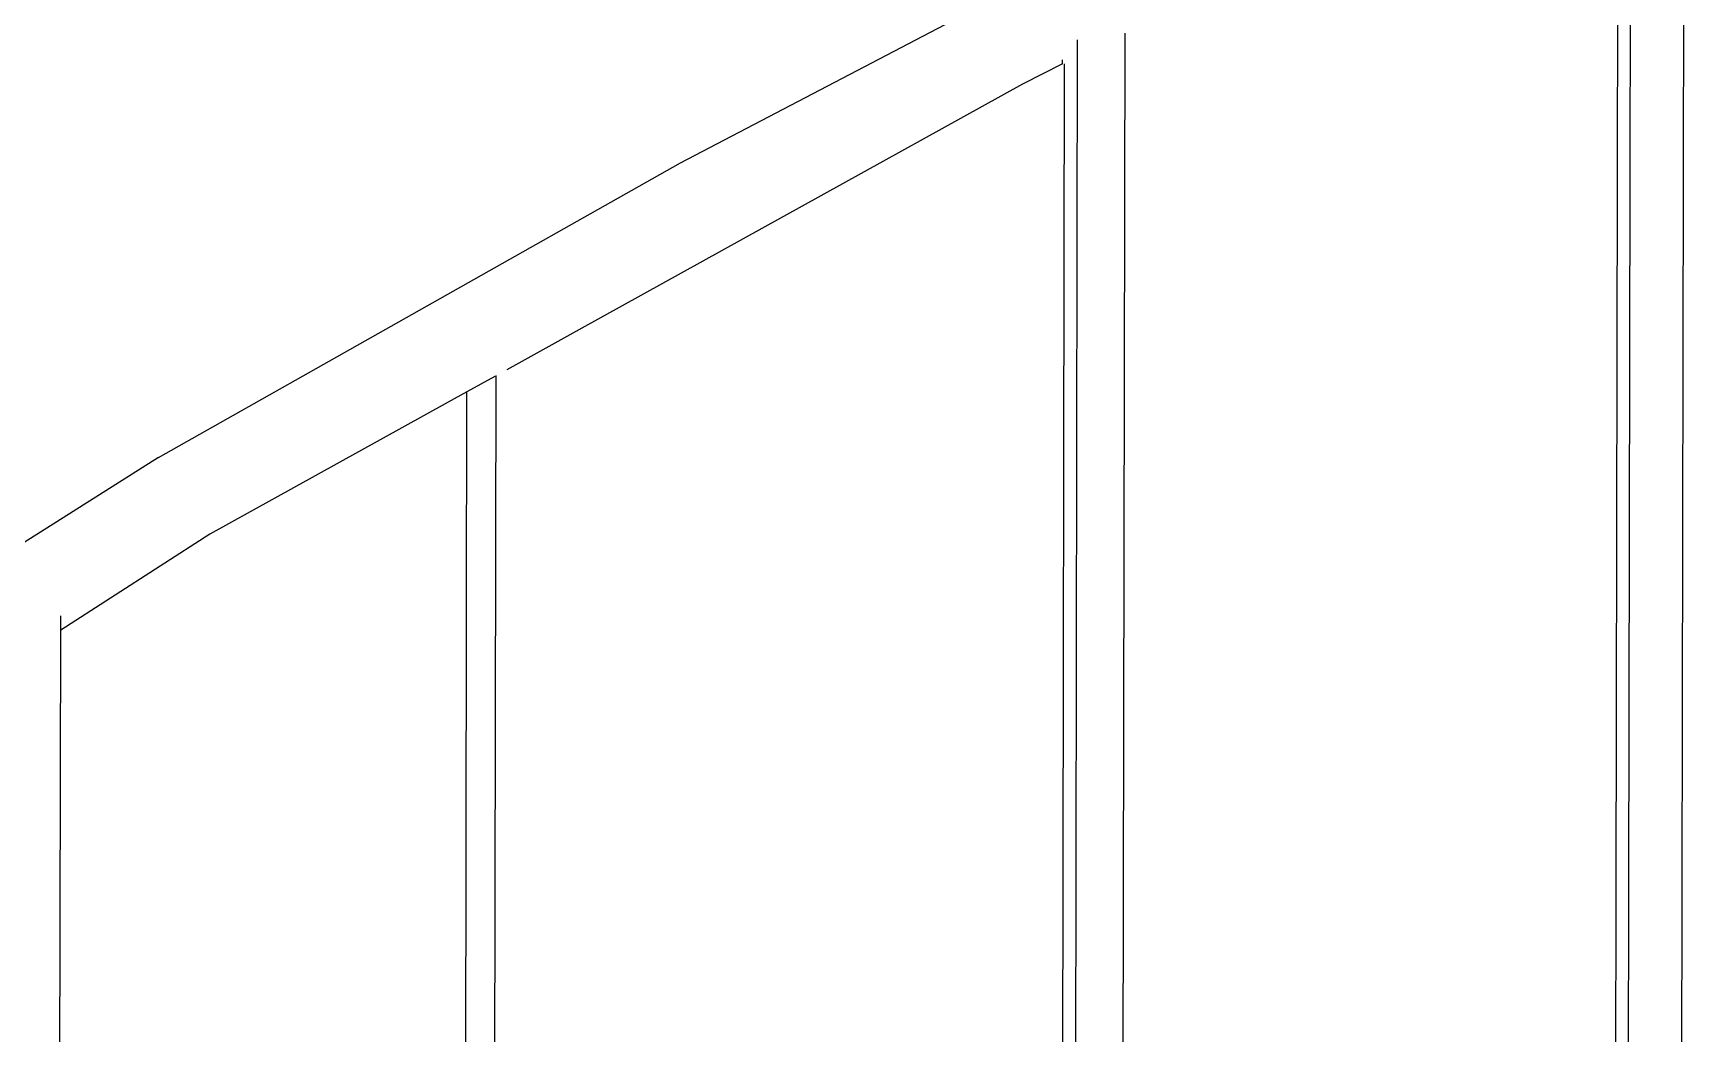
# Model space of a CAD drawing. Header units: millimetres. Extents: x 173236 to 801264, y -94969 to 615039.
# Drawn here: x 296713 to 297250, y -2299 to -1973 of the extents above; entities that cross this region are included whole.
import ezdxf

# ---------------------------------------------------------------- set-up
doc = ezdxf.new("R2010")
doc.units = ezdxf.units.MM
doc.header["$MEASUREMENT"] = 0
doc.layers.add('VOX-A-STAIRS-STEPS', color=140, linetype='Continuous')
doc.layers.add('VOX-A-WALL-PATT', color=233, linetype='Continuous')

# ---------------------------------------------------------------- blocks, each defined once
blk = doc.blocks.new('STAIR')
at = {"layer": 'VOX-A-WALL-PATT'}
for p, q in [((292230.63, 591.27), (292510.6, 737.68)), ((292556.96, 726.43), (292555.15, -267.16)), ((292534.51, 157.57), (292535.53, 715.61)), ((292537.93, -267.16), (292539.73, 719.38)), ((292358.1, -267.16), (292359.74, 631.25)), ((292374.52, 277.33), (292375.17, 633.48)), ((292354.8, 623.46), (292341.86, 616.86)), ((292354.8, 623.46), (292354.81, 624.79)), ((292354.9, 275.19), (292355.54, 623.46)), ((292341.86, 616.86), (292198.55, 537.45)), ((292060.86, 495.46), (292230.63, 591.27)), ((292198.55, 537.45), (292174.08, 523.9)), ((292170.27, 521.79), (292161.17, 516.74)), ((292169.18, -267.16), (292170.62, 522.13)), ((292161.17, 516.74), (292077.56, 470.42)), ((292160.18, -22.42), (292161.17, 516.74)), ((292060.86, 495.46), (291904.83, 396.92)), ((292077.56, 470.42), (292029.05, 439.28)), ((292029.05, 439.28), (292029.06, 443.86)), ((292028.41, 87.74), (292029.05, 439.28))]:
    blk.add_line(p, q, dxfattribs=at)

msp = doc.modelspace()

# ---------------------------------------------------------------- block references
at = {"layer": 'VOX-A-STAIRS-STEPS'}
msp.add_blockref('STAIR', (4693.14, -2606.66), dxfattribs=at)

doc.saveas('drawing.dxf')
